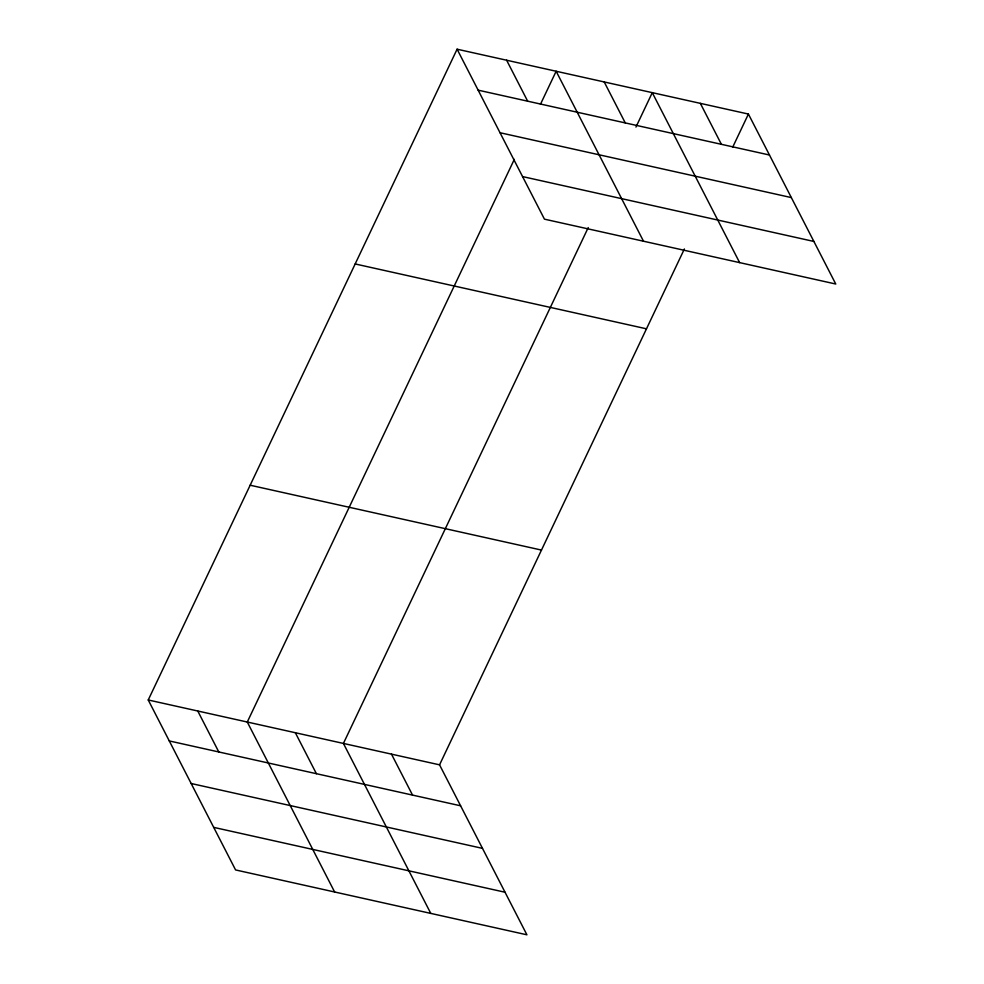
<?xml version="1.0" encoding="UTF-8"?>
<svg xmlns="http://www.w3.org/2000/svg" width="984" height="984" viewBox="0 0 984 984"><rect width="100%" height="100%" fill="white"/><g stroke="black" fill="none" stroke-linecap="round" stroke-linejoin="round"><path stroke-width="1.48" d="M148.24 699.981L439.553 764.839L526.907 934.8L235.582 869.942L148.24 699.981L457.093 49.2L748.418 114.058L835.76 284.019L544.447 219.161L457.093 49.2M514.324 159.359L247.279 722.035L334.634 891.996M540.462 104.292L556.144 71.254L643.499 241.215M588.247 227.562L343.416 743.437L430.771 913.398M635.947 127.071L652.281 92.656L739.636 262.617M439.553 764.839L684.384 248.964M732.736 147.096L748.418 114.058M478.15 90.159L769.463 155.017M500.032 132.729L791.345 197.587M522.566 176.591L813.891 241.449M355.175 263.958L646.488 328.816M250.157 485.223L541.483 550.081M169.285 740.94L460.598 805.798M191.167 783.51L482.48 848.368M213.7 827.372L505.026 892.23M700.35 103.357L721.395 144.316M604.213 81.955L625.27 122.914M506.625 60.221L527.67 101.192M391.484 754.138L412.542 795.097M295.348 732.736L316.405 773.695M197.759 711.001L218.805 751.973"/></g></svg>
